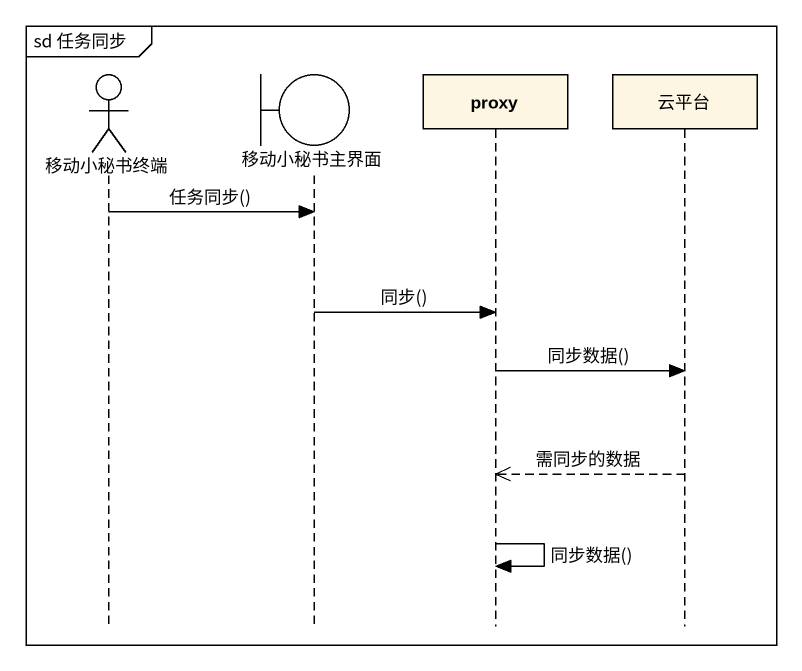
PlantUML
@startuml
mainframe sd 任务同步
hide footbox
actor 移动小秘书终端
boundary 移动小秘书主界面
participant proxy
participant 云平台

移动小秘书终端 -> 移动小秘书主界面 : 任务同步()
移动小秘书主界面 -> proxy : 同步()
proxy -> 云平台 : 同步数据()
云平台 -->> proxy : 需同步的数据
proxy -> proxy : 同步数据()
@enduml
